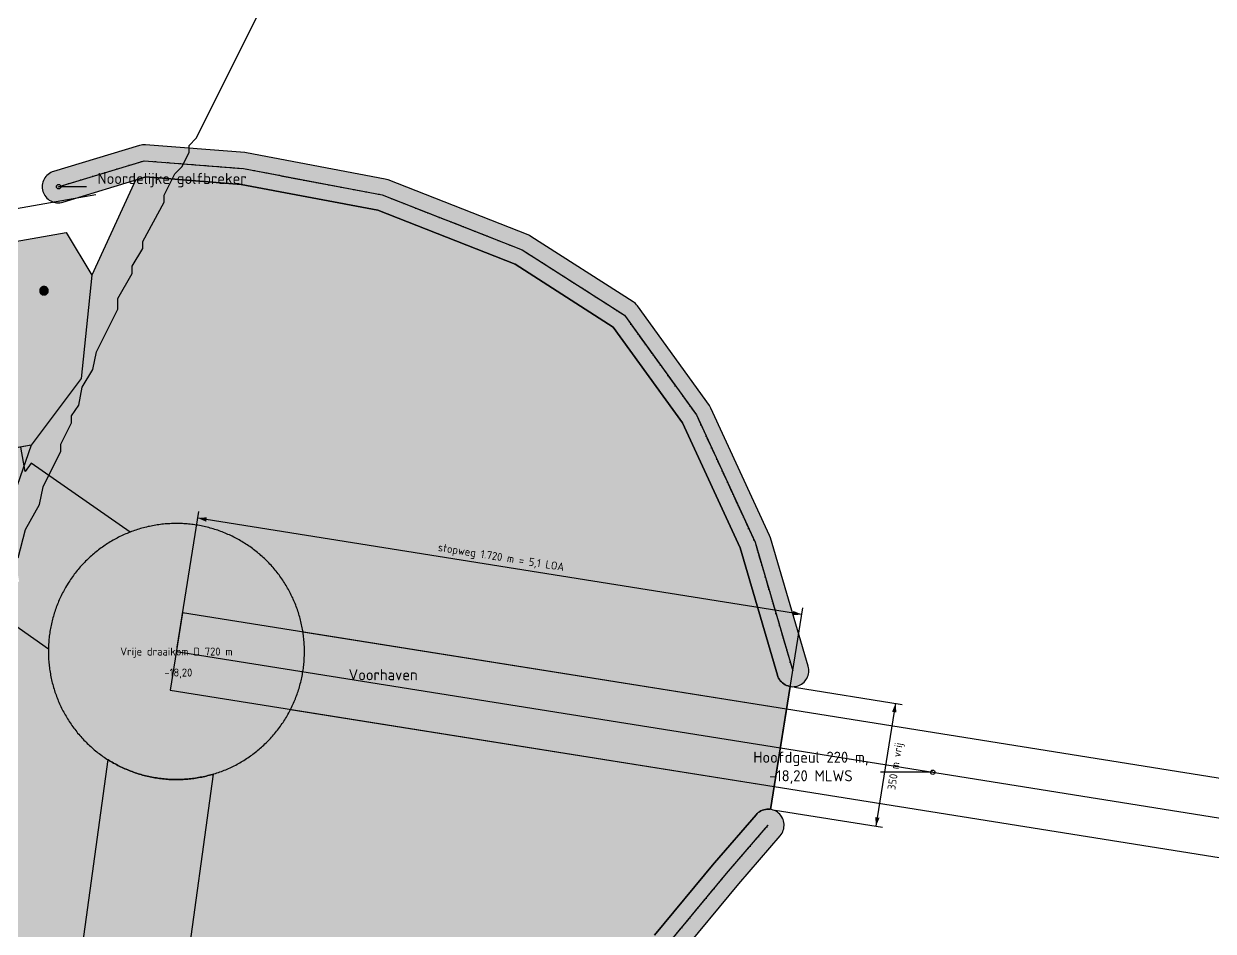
# Model space of a CAD drawing. Header units: metres. Extents: x 284000 to 318000, y 7632000 to 7666000.
# Drawn here: x 297105 to 300450, y 7648826 to 7651377 of the extents above; entities that cross this region are included whole.
import ezdxf
from ezdxf.enums import TextEntityAlignment as Align

# ---------------------------------------------------------------- set-up
doc = ezdxf.new("R2010")
doc.units = ezdxf.units.M
doc.header["$LTSCALE"] = 10
doc.linetypes.add('DASHDOT', pattern=[3.556, 2.54, -0.508, 0, -0.508])
for name, color, linetype in [('HV-BAGGER', 5, 'Continuous'), ('HV-D-GEBOUW', 8, 'Continuous'), ('HV-DRAAIKOM', 2, 'Continuous'), ('HV-GEUL', 5, 'Continuous'), ('HV-GEUL-AS', 1, 'Continuous'), ('HV-GOLFBREKER', 8, 'Continuous'), ('HV-HAVENDIENST', 150, 'Continuous'), ('HV-KUSTLIJN', 4, 'Continuous'), ('HV-ONDERGROND', 8, 'Continuous'), ('HV-TEKST-02', 7, 'Continuous'), ('HV-TOETS-OPENING-1-MOND', 6, 'Continuous'), ('HV-TOETS-OPENING-2-HOOFDBEKKEN', 6, 'Continuous'), ('HV-TOETS-WAND-VH-TALUD', 30, 'Continuous'), ('HV-VOORHAVEN', 151, 'Continuous'), ('HV-WEG', 7, 'Continuous')]:
    doc.layers.add(name, color=color, linetype=linetype)
doc.styles.add('NLCS-ISO', font='NLCS-ISO.ttf')
picture_1 = doc.add_image_def('image1.jpg', size_in_pixel=(3400, 3400))

msp = doc.modelspace()

# ---------------------------------------------------------------- hatches: boundary and pattern name
at = {"layer": 'HV-D-GEBOUW', "true_color": 0x495057, "transparency": 33554534}
h = msp.add_hatch(color=8, dxfattribs=at)
h.dxf.hatch_style = 1
h.paths.add_polyline_path([(297174, 7650628.5), (297173.7, 7650629.6), (297173.3, 7650630.7), (297172.9, 7650631.8), (297172.3, 7650632.8), (297171.6, 7650633.8), (297170.8, 7650634.7), (297170, 7650635.5), (297169, 7650636.2), (297168, 7650636.9), (297167, 7650637.4), (297165.9, 7650637.8), (297164.7, 7650638.1), (297163.6, 7650638.3), (297162.4, 7650638.4), (297161.2, 7650638.4), (297160, 7650638.2), (297158.9, 7650638), (297157.8, 7650637.6), (297156.7, 7650637.1), (297155.6, 7650636.5), (297154.7, 7650635.8), (297153.8, 7650635.1), (297153, 7650634.2), (297152.3, 7650633.3), (297151.6, 7650632.3), (297151.1, 7650631.2), (297150.7, 7650630.1), (297150.4, 7650629), (297150.2, 7650627.8), (297150.1, 7650626.6), (297150.1, 7650625.4), (297150.3, 7650624.3), (297150.5, 7650623.1), (297150.9, 7650622), (297151.4, 7650620.9), (297152, 7650619.9), (297152.6, 7650618.9), (297153.4, 7650618), (297154.3, 7650617.2), (297155.2, 7650616.5), (297156.2, 7650615.9), (297157.3, 7650615.3), (297158.4, 7650614.9), (297159.5, 7650614.6), (297160.7, 7650614.4), (297161.9, 7650614.3), (297163, 7650614.4), (297164.2, 7650614.5), (297165.4, 7650614.8), (297166.5, 7650615.1), (297167.6, 7650615.6), (297168.6, 7650616.2), (297169.6, 7650616.9), (297170.4, 7650617.7), (297171.3, 7650618.5), (297172, 7650619.5), (297172.6, 7650620.5), (297173.1, 7650621.5), (297173.6, 7650622.6), (297173.9, 7650623.8), (297174.1, 7650624.9), (297174.2, 7650626.1), (297174.1, 7650627.3)])
at = {"layer": 'HV-GOLFBREKER', "true_color": 0xadb5bd, "transparency": 33554534}
h = msp.add_hatch(color=8, dxfattribs=at)
h.dxf.hatch_style = 1
h.paths.add_polyline_path([(297449, 7650946.4), (297717.1, 7650925.2), (298100.7, 7650852.5), (298486.7, 7650701), (298763, 7650524.3), (298957.6, 7650254.5), (299119.5, 7649903.4), (299224.7, 7649545.4), (299226.1, 7649541.2), (299228, 7649537.2), (299230.2, 7649533.4), (299232.8, 7649529.8), (299235.7, 7649526.5), (299239, 7649523.5), (299242.5, 7649520.8), (299246.3, 7649518.5), (299250.2, 7649516.6), (299254.4, 7649515.1), (299258.7, 7649514), (299263, 7649513.3), (299267.4, 7649513), (299271.8, 7649513.2), (299276.2, 7649513.8), (299280.5, 7649514.9), (299284.7, 7649516.3), (299288.7, 7649518.2), (299292.5, 7649520.4), (299296.1, 7649523), (299299.4, 7649525.9), (299302.4, 7649529.2), (299305, 7649532.7), (299307.3, 7649536.5), (299309.3, 7649540.5), (299310.8, 7649544.6), (299311.9, 7649548.9), (299312.6, 7649553.2), (299312.8, 7649557.6), (299312.7, 7649562.1), (299312, 7649566.4), (299311, 7649570.7), (299204.9, 7649931.9), (299202.6, 7649938), (299037.6, 7650296.2), (299035.5, 7650300), (299033.2, 7650303.7), (298830.9, 7650583.9), (298828.3, 7650587.2), (298825.3, 7650590.2), (298822.1, 7650593), (298818.7, 7650595.4), (298531.5, 7650779.2), (298527.7, 7650781.4), (298523.7, 7650783.2), (298129.6, 7650937.8), (298125.6, 7650939.2), (298121.6, 7650940.2), (297731.5, 7651014.1), (297726.7, 7651014.7), (297447.7, 7651036.8), (297443.5, 7651037), (297439.3, 7651036.7), (297435.1, 7651036.1), (297431.1, 7651035), (297189.2, 7650961.8), (297185.1, 7650960.3), (297181.1, 7650958.5), (297177.3, 7650956.2), (297173.7, 7650953.6), (297170.5, 7650950.6), (297167.5, 7650947.3), (297164.9, 7650943.8), (297162.6, 7650940), (297160.7, 7650936), (297159.2, 7650931.8), (297158.1, 7650927.6), (297157.5, 7650923.2), (297157.3, 7650918.8), (297157.5, 7650914.4), (297158.1, 7650910), (297159.2, 7650905.7), (297160.7, 7650901.6), (297162.6, 7650897.6), (297164.8, 7650893.8), (297167.5, 7650890.2), (297170.4, 7650887), (297173.7, 7650884), (297177.2, 7650881.4), (297181, 7650879.1), (297185, 7650877.2), (297189.2, 7650875.7), (297193.5, 7650874.6), (297197.8, 7650874), (297202.2, 7650873.8), (297206.7, 7650874), (297211, 7650874.6), (297215.3, 7650875.7)])
h = msp.add_hatch(color=8, dxfattribs=at)
h.dxf.hatch_style = 1
h.paths.add_polyline_path([(296801.3, 7647837.2), (298132.2, 7648143.2), (298136.1, 7648144.3), (298139.9, 7648145.7), (298461.9, 7648284), (298465.8, 7648285.9), (298469.4, 7648288.1), (298472.8, 7648290.6), (298739.7, 7648510.9), (298742.7, 7648513.6), (298745.4, 7648516.6), (298947.7, 7648756.1), (298948, 7648756.4), (299115.7, 7648958.9), (299232.5, 7649094.1), (299235.3, 7649097.6), (299237.6, 7649101.3), (299239.6, 7649105.3), (299241.2, 7649109.4), (299242.4, 7649113.7), (299243.1, 7649118), (299243.5, 7649122.4), (299243.4, 7649126.8), (299242.8, 7649131.2), (299241.9, 7649135.5), (299240.5, 7649139.7), (299238.7, 7649143.8), (299236.5, 7649147.6), (299234, 7649151.2), (299231.1, 7649154.6), (299227.9, 7649157.6), (299224.4, 7649160.3), (299220.7, 7649162.7), (299216.7, 7649164.7), (299212.6, 7649166.3), (299208.4, 7649167.4), (299204, 7649168.2), (299199.6, 7649168.5), (299195.2, 7649168.4), (299190.8, 7649167.9), (299186.5, 7649166.9), (299182.3, 7649165.5), (299178.3, 7649163.7), (299174.4, 7649161.6), (299170.8, 7649159), (299167.5, 7649156.2), (299164.4, 7649153), (299047.3, 7649017.4), (299046.7, 7649016.7), (298878.8, 7648814), (298679.3, 7648577.8), (298420.5, 7648364.2), (298108.1, 7648230), (296780.2, 7647924.7), (296778.3, 7647924.2), (296273.1, 7647784.2), (296268.9, 7647782.8), (296264.8, 7647781), (296261, 7647778.9), (296257.4, 7647776.3), (296254.1, 7647773.4), (296251, 7647770.2), (296248.3, 7647766.7), (296245.9, 7647763), (296244, 7647759.1), (296242.4, 7647754.9), (296241.2, 7647750.7), (296240.4, 7647746.3), (296240.1, 7647741.9), (296240.2, 7647737.5), (296240.8, 7647733.1), (296241.7, 7647728.8), (296243.1, 7647724.6), (296244.9, 7647720.6), (296247.1, 7647716.8), (296249.6, 7647713.1), (296252.5, 7647709.8), (296255.7, 7647706.8), (296259.2, 7647704), (296262.9, 7647701.7), (296266.9, 7647699.7), (296271, 7647698.1), (296275.3, 7647696.9), (296279.6, 7647696.2), (296284, 7647695.9), (296288.4, 7647696), (296292.8, 7647696.5), (296297.1, 7647697.5)])
at = {"layer": 'HV-HAVENDIENST', "true_color": 0x4ea8de, "transparency": 33554534}
h = msp.add_hatch(color=150, dxfattribs=at)
h.dxf.hatch_style = 1
h.paths.add_polyline_path([(296464, 7650656.1), (297224.9, 7650790.3), (297297, 7650670.5), (297266.7, 7650379.9), (297126.6, 7650192.1), (296563.3, 7650092.8)])
at = {"layer": 'HV-VOORHAVEN', "true_color": 0x1d5c9e, "transparency": 33554534}
h = msp.add_hatch(color=151, dxfattribs=at)
h.dxf.hatch_style = 1
h.paths.add_polyline_path([(296513.3, 7648209.1), (296439.8, 7648135), (296370, 7647837.3), (296521.3, 7647853), (296778.3, 7647924.2), (296780.2, 7647924.7), (298108.1, 7648230), (298420.5, 7648364.2), (298679.3, 7648577.8), (298878.8, 7648814), (299046.7, 7649016.7), (299047.3, 7649017.4), (299164.4, 7649153), (299167.5, 7649156.2), (299170.8, 7649159), (299174.4, 7649161.6), (299178.3, 7649163.7), (299182.3, 7649165.5), (299186.5, 7649166.9), (299190.8, 7649167.9), (299195.2, 7649168.4), (299199.6, 7649168.5), (299204, 7649168.2), (299205.6, 7649167.9), (299260.7, 7649513.7), (299258.7, 7649514), (299254.4, 7649515.1), (299250.2, 7649516.6), (299246.3, 7649518.5), (299242.5, 7649520.8), (299239, 7649523.5), (299235.7, 7649526.5), (299232.8, 7649529.8), (299230.2, 7649533.4), (299228, 7649537.2), (299226.1, 7649541.2), (299224.7, 7649545.4), (299119.5, 7649903.4), (298957.6, 7650254.5), (298763, 7650524.3), (298486.7, 7650701), (298100.7, 7650852.5), (297717.1, 7650925.2), (297449, 7650946.4), (297419.1, 7650937.4), (297297, 7650670.5), (297266.7, 7650379.9), (297126.6, 7650192.1), (297027.8, 7650174.7), (297092.2, 7649809), (296970.7, 7649746.9)])

# ---------------------------------------------------------------- linework, layer by layer
at = {"layer": 'HV-BAGGER'}
for points in [[(296942.2, 7649782.6), (297174.7, 7649619.8), (297174.7, 7649619.8), (297174.6, 7649615.4), (297174.6, 7649610.9), (297174.6, 7649606.5), (297174.7, 7649602.1), (297174.9, 7649597.7), (297175.1, 7649593.3), (297175.3, 7649588.9), (297175.6, 7649584.5), (297176, 7649580.1), (297176.4, 7649575.7), (297176.9, 7649571.3), (297177.4, 7649566.9), (297178, 7649562.5), (297178.6, 7649558.1), (297179.3, 7649553.8), (297180.1, 7649549.4), (297180.9, 7649545.1), (297181.7, 7649540.7), (297182.6, 7649536.4), (297183.6, 7649532.1), (297184.6, 7649527.8), (297185.6, 7649523.5), (297186.7, 7649519.2), (297187.9, 7649515), (297189.1, 7649510.7), (297190.4, 7649506.5), (297191.7, 7649502.3), (297193.1, 7649498.1), (297194.5, 7649493.9), (297196, 7649489.7), (297197.5, 7649485.6), (297199.1, 7649481.4), (297200.7, 7649477.3), (297202.4, 7649473.2), (297204.1, 7649469.2), (297205.9, 7649465.1), (297207.7, 7649461.1), (297209.6, 7649457.1), (297211.5, 7649453.1), (297213.5, 7649449.2), (297215.5, 7649445.3), (297217.6, 7649441.4), (297219.7, 7649437.5), (297221.9, 7649433.6), (297224.1, 7649429.8), (297226.3, 7649426), (297228.6, 7649422.2), (297231, 7649418.5), (297233.4, 7649414.8), (297235.8, 7649411.1), (297238.3, 7649407.4), (297240.8, 7649403.8), (297243.4, 7649400.2), (297246, 7649396.7), (297248.7, 7649393.2), (297251.4, 7649389.7), (297254.1, 7649386.2), (297256.9, 7649382.8), (297259.8, 7649379.4), (297262.6, 7649376), (297265.6, 7649372.7), (297268.5, 7649369.4), (297271.5, 7649366.2), (297274.5, 7649363), (297277.6, 7649359.8), (297280.7, 7649356.7), (297283.9, 7649353.6), (297287.1, 7649350.5), (297290.3, 7649347.5), (297293.6, 7649344.5), (297296.9, 7649341.6), (297300.2, 7649338.7), (297303.6, 7649335.8), (297307, 7649333), (297310.4, 7649330.2), (297313.9, 7649327.5), (297317.4, 7649324.8), (297320.9, 7649322.2), (297324.5, 7649319.6), (297328.1, 7649317), (297331.7, 7649314.5), (297335.4, 7649312), (297339.1, 7649309.6), (297342.8, 7649307.2), (297346.6, 7649304.9), (297350.4, 7649302.6), (297354.2, 7649300.4), (297358, 7649298.2), (297361.9, 7649296.1), (297365.8, 7649294), (297369.7, 7649291.9), (297373.6, 7649289.9), (297377.6, 7649288), (297381.6, 7649286.1), (297385.6, 7649284.2), (297389.6, 7649282.4), (297393.7, 7649280.7), (297397.7, 7649278.9), (297401.8, 7649277.3), (297406, 7649275.7), (297410.1, 7649274.1), (297414.2, 7649272.6), (297418.4, 7649271.2), (297422.6, 7649269.8), (297426.8, 7649268.4), (297431, 7649267.1), (297435.3, 7649265.9), (297439.5, 7649264.7), (297443.8, 7649263.6), (297448.1, 7649262.5), (297452.4, 7649261.4), (297456.7, 7649260.5), (297461, 7649259.5), (297465.3, 7649258.6), (297469.7, 7649257.8), (297474, 7649257.1), (297478.4, 7649256.3), (297482.7, 7649255.7), (297487.1, 7649255.1), (297491.5, 7649254.5), (297495.9, 7649254), (297500.3, 7649253.6), (297504.7, 7649253.2), (297509.1, 7649252.8), (297513.5, 7649252.5), (297517.9, 7649252.3), (297522.3, 7649252.1), (297526.7, 7649252), (297531.2, 7649251.9), (297535.6, 7649251.9), (297540, 7649252), (297544.4, 7649252.1), (297548.8, 7649252.2), (297553.2, 7649252.4), (297557.7, 7649252.7), (297562.1, 7649253), (297566.5, 7649253.3), (297570.9, 7649253.7), (297575.3, 7649254.2), (297579.6, 7649254.7), (297584, 7649255.3), (297588.4, 7649256), (297592.8, 7649256.6), (297597.1, 7649257.4), (297601.5, 7649258.2), (297605.8, 7649259), (297610.1, 7649259.9), (297614.4, 7649260.9), (297618.7, 7649261.9), (297623, 7649262.9), (297627.3, 7649264.1), (297631.6, 7649265.2), (297635.8, 7649266.4), (297640, 7649267.7), (297644.3, 7649269), (297648.5, 7649270.4), (297652.6, 7649271.8), (297656.8, 7649273.3), (297660.9, 7649274.8), (297665.1, 7649276.4), (297669.2, 7649278), (297673.3, 7649279.7), (297677.3, 7649281.4), (297681.4, 7649283.2), (297685.4, 7649285), (297689.4, 7649286.9), (297693.4, 7649288.8), (297697.3, 7649290.8), (297701.3, 7649292.8), (297705.2, 7649294.9), (297709, 7649297), (297712.9, 7649299.2), (297716.7, 7649301.4), (297720.5, 7649303.6), (297724.3, 7649305.9), (297728, 7649308.3), (297731.7, 7649310.7), (297735.4, 7649313.1), (297739.1, 7649315.6), (297742.7, 7649318.2), (297746.3, 7649320.7), (297749.8, 7649323.3), (297753.4, 7649326), (297756.9, 7649328.7), (297760.3, 7649331.5), (297763.7, 7649334.3), (297767.1, 7649337.1), (297770.5, 7649340), (297773.8, 7649342.9), (297777.1, 7649345.8), (297780.3, 7649348.8), (297783.5, 7649351.9), (297786.7, 7649354.9), (297789.8, 7649358.1), (297792.9, 7649361.2), (297796, 7649364.4), (297799, 7649367.6), (297802, 7649370.9), (297804.9, 7649374.2), (297807.8, 7649377.5), (297810.7, 7649380.9), (297813.5, 7649384.3), (297816.3, 7649387.7), (297819, 7649391.2), (297821.7, 7649394.7), (297824.3, 7649398.3), (297826.9, 7649401.8), (297829.5, 7649405.4), (297832, 7649409.1), (297834.5, 7649412.7), (297836.9, 7649416.4), (297839.3, 7649420.1), (297841.6, 7649423.9), (297843.9, 7649427.7), (297846.1, 7649431.5), (297848.3, 7649435.3), (297850.5, 7649439.2), (297852.6, 7649443.1), (297854.6, 7649447), (297855.7, 7649449.3), (299215.8, 7649232.2), (299250.5, 7649449.4), (297890.4, 7649666.5), (297889.9, 7649670.1), (297889.1, 7649674.4), (297888.3, 7649678.8), (297887.5, 7649683.1), (297886.6, 7649687.4), (297885.6, 7649691.8), (297884.6, 7649696.1), (297883.6, 7649700.3), (297882.5, 7649704.6), (297881.3, 7649708.9), (297880.1, 7649713.1), (297878.8, 7649717.4), (297877.5, 7649721.6), (297876.1, 7649725.8), (297874.7, 7649730), (297873.2, 7649734.1), (297871.7, 7649738.3), (297870.1, 7649742.4), (297868.5, 7649746.5), (297866.8, 7649750.6), (297865.1, 7649754.7), (297863.3, 7649758.7), (297861.5, 7649762.7), (297859.6, 7649766.7), (297857.7, 7649770.7), (297855.7, 7649774.7), (297853.7, 7649778.6), (297851.6, 7649782.5), (297849.5, 7649786.4), (297847.3, 7649790.2), (297845.1, 7649794), (297842.9, 7649797.8), (297840.6, 7649801.6), (297838.2, 7649805.3), (297835.8, 7649809.1), (297833.4, 7649812.7), (297830.9, 7649816.4), (297828.4, 7649820), (297825.8, 7649823.6), (297823.2, 7649827.2), (297820.5, 7649830.7), (297817.8, 7649834.2), (297815, 7649837.6), (297812.3, 7649841.1), (297809.4, 7649844.4), (297806.6, 7649847.8), (297803.6, 7649851.1), (297800.7, 7649854.4), (297797.7, 7649857.7), (297794.6, 7649860.9), (297791.6, 7649864), (297788.5, 7649867.2), (297785.3, 7649870.3), (297782.1, 7649873.3), (297778.9, 7649876.3), (297775.6, 7649879.3), (297772.3, 7649882.3), (297769, 7649885.2), (297765.6, 7649888), (297762.2, 7649890.8), (297758.8, 7649893.6), (297755.3, 7649896.3), (297751.8, 7649899), (297748.3, 7649901.7), (297744.7, 7649904.3), (297741.1, 7649906.8), (297737.5, 7649909.3), (297733.8, 7649911.8), (297730.1, 7649914.2), (297726.4, 7649916.6), (297722.6, 7649918.9), (297718.8, 7649921.2), (297715, 7649923.4), (297711.2, 7649925.6), (297707.3, 7649927.8), (297703.4, 7649929.9), (297699.5, 7649931.9), (297695.6, 7649933.9), (297691.6, 7649935.9), (297687.6, 7649937.8), (297683.6, 7649939.6), (297679.6, 7649941.4), (297675.5, 7649943.2), (297671.5, 7649944.9), (297667.4, 7649946.5), (297663.2, 7649948.1), (297659.1, 7649949.7), (297655, 7649951.2), (297650.8, 7649952.7), (297646.6, 7649954.1), (297642.4, 7649955.4), (297638.2, 7649956.7), (297633.9, 7649957.9), (297629.7, 7649959.1), (297625.4, 7649960.3), (297621.1, 7649961.4), (297616.8, 7649962.4), (297612.5, 7649963.4), (297608.2, 7649964.3), (297603.9, 7649965.2), (297599.5, 7649966), (297595.2, 7649966.8), (297590.8, 7649967.5), (297586.4, 7649968.2), (297582.1, 7649968.8), (297577.7, 7649969.3), (297573.3, 7649969.8), (297568.9, 7649970.3), (297564.5, 7649970.7), (297560.1, 7649971), (297555.7, 7649971.3), (297551.3, 7649971.5), (297546.9, 7649971.7), (297542.5, 7649971.8), (297538, 7649971.9), (297533.6, 7649971.9), (297529.2, 7649971.9), (297524.8, 7649971.8), (297520.4, 7649971.6), (297516, 7649971.4), (297511.5, 7649971.2), (297507.1, 7649970.9), (297502.7, 7649970.5), (297498.3, 7649970.1), (297493.9, 7649969.6), (297489.6, 7649969.1), (297485.2, 7649968.5), (297480.8, 7649967.9), (297476.4, 7649967.2), (297472.1, 7649966.4), (297467.7, 7649965.7), (297463.4, 7649964.8), (297459.1, 7649963.9), (297454.8, 7649963), (297450.5, 7649961.9), (297446.2, 7649960.9), (297441.9, 7649959.8), (297437.6, 7649958.6), (297433.4, 7649957.4), (297429.2, 7649956.1), (297424.9, 7649954.8), (297420.7, 7649953.4), (297416.6, 7649952), (297412.4, 7649950.5), (297408.2, 7649949), (297404.1, 7649947.4), (297404.1, 7649947.4), (297126.2, 7650142), (297109.1, 7650117.7), (297097, 7650186.9)], [(297479.9, 7648108.4), (297638.8, 7649267.3), (297635.8, 7649266.4), (297631.6, 7649265.2), (297627.3, 7649264.1), (297623, 7649262.9), (297618.7, 7649261.9), (297614.4, 7649260.9), (297610.1, 7649259.9), (297605.8, 7649259), (297601.5, 7649258.2), (297597.1, 7649257.4), (297592.8, 7649256.6), (297588.4, 7649256), (297584, 7649255.3), (297579.6, 7649254.7), (297575.3, 7649254.2), (297570.9, 7649253.7), (297566.5, 7649253.3), (297562.1, 7649253), (297557.7, 7649252.7), (297553.2, 7649252.4), (297548.8, 7649252.2), (297544.4, 7649252.1), (297540, 7649252), (297535.6, 7649251.9), (297531.2, 7649251.9), (297526.7, 7649252), (297522.3, 7649252.1), (297517.9, 7649252.3), (297513.5, 7649252.5), (297509.1, 7649252.8), (297504.7, 7649253.2), (297500.3, 7649253.6), (297495.9, 7649254), (297491.5, 7649254.5), (297487.1, 7649255.1), (297482.7, 7649255.7), (297478.4, 7649256.3), (297474, 7649257.1), (297469.7, 7649257.8), (297465.3, 7649258.6), (297461, 7649259.5), (297456.7, 7649260.5), (297452.4, 7649261.4), (297448.1, 7649262.5), (297443.8, 7649263.6), (297439.5, 7649264.7), (297435.3, 7649265.9), (297431, 7649267.1), (297426.8, 7649268.4), (297422.6, 7649269.8), (297418.4, 7649271.2), (297414.2, 7649272.6), (297410.1, 7649274.1), (297406, 7649275.7), (297401.8, 7649277.3), (297397.7, 7649278.9), (297393.7, 7649280.7), (297389.6, 7649282.4), (297385.6, 7649284.2), (297381.6, 7649286.1), (297377.6, 7649288), (297373.6, 7649289.9), (297369.7, 7649291.9), (297365.8, 7649294), (297361.9, 7649296.1), (297358, 7649298.2), (297354.2, 7649300.4), (297350.4, 7649302.6), (297346.6, 7649304.9), (297342.8, 7649307.2), (297341.5, 7649308.1), (297182.7, 7648149.2)]]:
    msp.add_lwpolyline(points, dxfattribs=at)
at = {"layer": 'HV-D-GEBOUW'}
msp.add_lwpolyline([(297174, 7650628.5), (297173.7, 7650629.6), (297173.3, 7650630.7), (297172.9, 7650631.8), (297172.3, 7650632.8), (297171.6, 7650633.8), (297170.8, 7650634.7), (297170, 7650635.5), (297169, 7650636.2), (297168, 7650636.9), (297167, 7650637.4), (297165.9, 7650637.8), (297164.7, 7650638.1), (297163.6, 7650638.3), (297162.4, 7650638.4), (297161.2, 7650638.4), (297160, 7650638.2), (297158.9, 7650638), (297157.8, 7650637.6), (297156.7, 7650637.1), (297155.6, 7650636.5), (297154.7, 7650635.8), (297153.8, 7650635.1), (297153, 7650634.2), (297152.3, 7650633.3), (297151.6, 7650632.3), (297151.1, 7650631.2), (297150.7, 7650630.1), (297150.4, 7650629), (297150.2, 7650627.8), (297150.1, 7650626.6), (297150.1, 7650625.4), (297150.3, 7650624.3), (297150.5, 7650623.1), (297150.9, 7650622), (297151.4, 7650620.9), (297152, 7650619.9), (297152.6, 7650618.9), (297153.4, 7650618), (297154.3, 7650617.2), (297155.2, 7650616.5), (297156.2, 7650615.9), (297157.3, 7650615.3), (297158.4, 7650614.9), (297159.5, 7650614.6), (297160.7, 7650614.4), (297161.9, 7650614.3), (297163, 7650614.4), (297164.2, 7650614.5), (297165.4, 7650614.8), (297166.5, 7650615.1), (297167.6, 7650615.6), (297168.6, 7650616.2), (297169.6, 7650616.9), (297170.4, 7650617.7), (297171.3, 7650618.5), (297172, 7650619.5), (297172.6, 7650620.5), (297173.1, 7650621.5), (297173.6, 7650622.6), (297173.9, 7650623.8), (297174.1, 7650624.9), (297174.2, 7650626.1), (297174.1, 7650627.3), (297174, 7650628.5)], close=True, dxfattribs=at)
at = {"layer": 'HV-DRAAIKOM'}
msp.add_lwpolyline([(297889.1, 7649674.4), (297888.3, 7649678.8), (297887.5, 7649683.1), (297886.6, 7649687.4), (297885.6, 7649691.8), (297884.6, 7649696.1), (297883.6, 7649700.3), (297882.5, 7649704.6), (297881.3, 7649708.9), (297880.1, 7649713.1), (297878.8, 7649717.4), (297877.5, 7649721.6), (297876.1, 7649725.8), (297874.7, 7649730), (297873.2, 7649734.1), (297871.7, 7649738.3), (297870.1, 7649742.4), (297868.5, 7649746.5), (297866.8, 7649750.6), (297865.1, 7649754.7), (297863.3, 7649758.7), (297861.5, 7649762.7), (297859.6, 7649766.7), (297857.7, 7649770.7), (297855.7, 7649774.7), (297853.7, 7649778.6), (297851.6, 7649782.5), (297849.5, 7649786.4), (297847.3, 7649790.2), (297845.1, 7649794), (297842.9, 7649797.8), (297840.6, 7649801.6), (297838.2, 7649805.3), (297835.8, 7649809.1), (297833.4, 7649812.7), (297830.9, 7649816.4), (297828.4, 7649820), (297825.8, 7649823.6), (297823.2, 7649827.2), (297820.5, 7649830.7), (297817.8, 7649834.2), (297815, 7649837.6), (297812.3, 7649841.1), (297809.4, 7649844.4), (297806.6, 7649847.8), (297803.6, 7649851.1), (297800.7, 7649854.4), (297797.7, 7649857.7), (297794.6, 7649860.9), (297791.6, 7649864), (297788.5, 7649867.2), (297785.3, 7649870.3), (297782.1, 7649873.3), (297778.9, 7649876.3), (297775.6, 7649879.3), (297772.3, 7649882.3), (297769, 7649885.2), (297765.6, 7649888), (297762.2, 7649890.8), (297758.8, 7649893.6), (297755.3, 7649896.3), (297751.8, 7649899), (297748.3, 7649901.7), (297744.7, 7649904.3), (297741.1, 7649906.8), (297737.5, 7649909.3), (297733.8, 7649911.8), (297730.1, 7649914.2), (297726.4, 7649916.6), (297722.6, 7649918.9), (297718.8, 7649921.2), (297715, 7649923.4), (297711.2, 7649925.6), (297707.3, 7649927.8), (297703.4, 7649929.9), (297699.5, 7649931.9), (297695.6, 7649933.9), (297691.6, 7649935.9), (297687.6, 7649937.8), (297683.6, 7649939.6), (297679.6, 7649941.4), (297675.5, 7649943.2), (297671.5, 7649944.9), (297667.4, 7649946.5), (297663.2, 7649948.1), (297659.1, 7649949.7), (297655, 7649951.2), (297650.8, 7649952.7), (297646.6, 7649954.1), (297642.4, 7649955.4), (297638.2, 7649956.7), (297633.9, 7649957.9), (297629.7, 7649959.1), (297625.4, 7649960.3), (297621.1, 7649961.4), (297616.8, 7649962.4), (297612.5, 7649963.4), (297608.2, 7649964.3), (297603.9, 7649965.2), (297599.5, 7649966), (297595.2, 7649966.8), (297590.8, 7649967.5), (297586.4, 7649968.2), (297582.1, 7649968.8), (297577.7, 7649969.3), (297573.3, 7649969.8), (297568.9, 7649970.3), (297564.5, 7649970.7), (297560.1, 7649971), (297555.7, 7649971.3), (297551.3, 7649971.5), (297546.9, 7649971.7), (297542.5, 7649971.8), (297538, 7649971.9), (297533.6, 7649971.9), (297529.2, 7649971.9), (297524.8, 7649971.8), (297520.4, 7649971.6), (297516, 7649971.4), (297511.5, 7649971.2), (297507.1, 7649970.9), (297502.7, 7649970.5), (297498.3, 7649970.1), (297493.9, 7649969.6), (297489.6, 7649969.1), (297485.2, 7649968.5), (297480.8, 7649967.9), (297476.4, 7649967.2), (297472.1, 7649966.4), (297467.7, 7649965.7), (297463.4, 7649964.8), (297459.1, 7649963.9), (297454.8, 7649963), (297450.5, 7649961.9), (297446.2, 7649960.9), (297441.9, 7649959.8), (297437.6, 7649958.6), (297433.4, 7649957.4), (297429.2, 7649956.1), (297424.9, 7649954.8), (297420.7, 7649953.4), (297416.6, 7649952), (297412.4, 7649950.5), (297408.2, 7649949), (297404.1, 7649947.4), (297400, 7649945.8), (297395.9, 7649944.1), (297391.9, 7649942.4), (297387.8, 7649940.6), (297383.8, 7649938.8), (297379.8, 7649936.9), (297375.8, 7649935), (297371.9, 7649933), (297367.9, 7649931), (297364, 7649928.9), (297360.2, 7649926.8), (297356.3, 7649924.7), (297352.5, 7649922.5), (297348.7, 7649920.2), (297344.9, 7649917.9), (297341.2, 7649915.5), (297337.5, 7649913.1), (297333.8, 7649910.7), (297330.1, 7649908.2), (297326.5, 7649905.7), (297322.9, 7649903.1), (297319.4, 7649900.5), (297315.8, 7649897.8), (297312.3, 7649895.1), (297308.9, 7649892.4), (297305.5, 7649889.6), (297302.1, 7649886.7), (297298.7, 7649883.9), (297295.4, 7649881), (297292.1, 7649878), (297288.9, 7649875), (297285.7, 7649872), (297282.5, 7649868.9), (297279.3, 7649865.8), (297276.3, 7649862.6), (297273.2, 7649859.4), (297270.2, 7649856.2), (297267.2, 7649853), (297264.3, 7649849.7), (297261.4, 7649846.3), (297258.5, 7649842.9), (297255.7, 7649839.5), (297252.9, 7649836.1), (297250.2, 7649832.6), (297247.5, 7649829.1), (297244.9, 7649825.6), (297242.3, 7649822), (297239.7, 7649818.4), (297237.2, 7649814.8), (297234.7, 7649811.1), (297232.3, 7649807.4), (297229.9, 7649803.7), (297227.6, 7649799.9), (297225.3, 7649796.2), (297223.1, 7649792.3), (297220.9, 7649788.5), (297218.7, 7649784.6), (297216.6, 7649780.8), (297214.6, 7649776.8), (297212.6, 7649772.9), (297210.6, 7649768.9), (297208.7, 7649765), (297206.9, 7649760.9), (297205.1, 7649756.9), (297203.3, 7649752.9), (297201.6, 7649748.8), (297200, 7649744.7), (297198.4, 7649740.6), (297196.8, 7649736.4), (297195.3, 7649732.3), (297193.9, 7649728.1), (297192.5, 7649723.9), (297191.1, 7649719.7), (297189.8, 7649715.5), (297188.6, 7649711.2), (297187.4, 7649707), (297186.2, 7649702.7), (297185.1, 7649698.4), (297184.1, 7649694.1), (297183.1, 7649689.8), (297182.2, 7649685.5), (297181.3, 7649681.2), (297180.5, 7649676.8), (297179.7, 7649672.5), (297179, 7649668.1), (297178.4, 7649663.8), (297177.7, 7649659.4), (297177.2, 7649655), (297176.7, 7649650.6), (297176.2, 7649646.2), (297175.8, 7649641.8), (297175.5, 7649637.4), (297175.2, 7649633), (297175, 7649628.6), (297174.8, 7649624.2), (297174.7, 7649619.8), (297174.6, 7649615.4), (297174.6, 7649610.9), (297174.6, 7649606.5), (297174.7, 7649602.1), (297174.9, 7649597.7), (297175.1, 7649593.3), (297175.3, 7649588.9), (297175.6, 7649584.5), (297176, 7649580.1), (297176.4, 7649575.7), (297176.9, 7649571.3), (297177.4, 7649566.9), (297178, 7649562.5), (297178.6, 7649558.1), (297179.3, 7649553.8), (297180.1, 7649549.4), (297180.9, 7649545.1), (297181.7, 7649540.7), (297182.6, 7649536.4), (297183.6, 7649532.1), (297184.6, 7649527.8), (297185.6, 7649523.5), (297186.7, 7649519.2), (297187.9, 7649515), (297189.1, 7649510.7), (297190.4, 7649506.5), (297191.7, 7649502.3), (297193.1, 7649498.1), (297194.5, 7649493.9), (297196, 7649489.7), (297197.5, 7649485.6), (297199.1, 7649481.4), (297200.7, 7649477.3), (297202.4, 7649473.2), (297204.1, 7649469.2), (297205.9, 7649465.1), (297207.7, 7649461.1), (297209.6, 7649457.1), (297211.5, 7649453.1), (297213.5, 7649449.2), (297215.5, 7649445.3), (297217.6, 7649441.4), (297219.7, 7649437.5), (297221.9, 7649433.6), (297224.1, 7649429.8), (297226.3, 7649426), (297228.6, 7649422.2), (297231, 7649418.5), (297233.4, 7649414.8), (297235.8, 7649411.1), (297238.3, 7649407.4), (297240.8, 7649403.8), (297243.4, 7649400.2), (297246, 7649396.7), (297248.7, 7649393.2), (297251.4, 7649389.7), (297254.1, 7649386.2), (297256.9, 7649382.8), (297259.8, 7649379.4), (297262.6, 7649376), (297265.6, 7649372.7), (297268.5, 7649369.4), (297271.5, 7649366.2), (297274.5, 7649363), (297277.6, 7649359.8), (297280.7, 7649356.7), (297283.9, 7649353.6), (297287.1, 7649350.5), (297290.3, 7649347.5), (297293.6, 7649344.5), (297296.9, 7649341.6), (297300.2, 7649338.7), (297303.6, 7649335.8), (297307, 7649333), (297310.4, 7649330.2), (297313.9, 7649327.5), (297317.4, 7649324.8), (297320.9, 7649322.2), (297324.5, 7649319.6), (297328.1, 7649317), (297331.7, 7649314.5), (297335.4, 7649312), (297339.1, 7649309.6), (297342.8, 7649307.2), (297346.6, 7649304.9), (297350.4, 7649302.6), (297354.2, 7649300.4), (297358, 7649298.2), (297361.9, 7649296.1), (297365.8, 7649294), (297369.7, 7649291.9), (297373.6, 7649289.9), (297377.6, 7649288), (297381.6, 7649286.1), (297385.6, 7649284.2), (297389.6, 7649282.4), (297393.7, 7649280.7), (297397.7, 7649278.9), (297401.8, 7649277.3), (297406, 7649275.7), (297410.1, 7649274.1), (297414.2, 7649272.6), (297418.4, 7649271.2), (297422.6, 7649269.8), (297426.8, 7649268.4), (297431, 7649267.1), (297435.3, 7649265.9), (297439.5, 7649264.7), (297443.8, 7649263.6), (297448.1, 7649262.5), (297452.4, 7649261.4), (297456.7, 7649260.5), (297461, 7649259.5), (297465.3, 7649258.6), (297469.7, 7649257.8), (297474, 7649257.1), (297478.4, 7649256.3), (297482.7, 7649255.7), (297487.1, 7649255.1), (297491.5, 7649254.5), (297495.9, 7649254), (297500.3, 7649253.6), (297504.7, 7649253.2), (297509.1, 7649252.8), (297513.5, 7649252.5), (297517.9, 7649252.3), (297522.3, 7649252.1), (297526.7, 7649252), (297531.2, 7649251.9), (297535.6, 7649251.9), (297540, 7649252), (297544.4, 7649252.1), (297548.8, 7649252.2), (297553.2, 7649252.4), (297557.7, 7649252.7), (297562.1, 7649253), (297566.5, 7649253.3), (297570.9, 7649253.7), (297575.3, 7649254.2), (297579.6, 7649254.7), (297584, 7649255.3), (297588.4, 7649256), (297592.8, 7649256.6), (297597.1, 7649257.4), (297601.5, 7649258.2), (297605.8, 7649259), (297610.1, 7649259.9), (297614.4, 7649260.9), (297618.7, 7649261.9), (297623, 7649262.9), (297627.3, 7649264.1), (297631.6, 7649265.2), (297635.8, 7649266.4), (297640, 7649267.7), (297644.3, 7649269), (297648.5, 7649270.4), (297652.6, 7649271.8), (297656.8, 7649273.3), (297660.9, 7649274.8), (297665.1, 7649276.4), (297669.2, 7649278), (297673.3, 7649279.7), (297677.3, 7649281.4), (297681.4, 7649283.2), (297685.4, 7649285), (297689.4, 7649286.9), (297693.4, 7649288.8), (297697.3, 7649290.8), (297701.3, 7649292.8), (297705.2, 7649294.9), (297709, 7649297), (297712.9, 7649299.2), (297716.7, 7649301.4), (297720.5, 7649303.6), (297724.3, 7649305.9), (297728, 7649308.3), (297731.7, 7649310.7), (297735.4, 7649313.1), (297739.1, 7649315.6), (297742.7, 7649318.2), (297746.3, 7649320.7), (297749.8, 7649323.3), (297753.4, 7649326), (297756.9, 7649328.7), (297760.3, 7649331.5), (297763.7, 7649334.3), (297767.1, 7649337.1), (297770.5, 7649340), (297773.8, 7649342.9), (297777.1, 7649345.8), (297780.3, 7649348.8), (297783.5, 7649351.9), (297786.7, 7649354.9), (297789.8, 7649358.1), (297792.9, 7649361.2), (297796, 7649364.4), (297799, 7649367.6), (297802, 7649370.9), (297804.9, 7649374.2), (297807.8, 7649377.5), (297810.7, 7649380.9), (297813.5, 7649384.3), (297816.3, 7649387.7), (297819, 7649391.2), (297821.7, 7649394.7), (297824.3, 7649398.3), (297826.9, 7649401.8), (297829.5, 7649405.4), (297832, 7649409.1), (297834.5, 7649412.7), (297836.9, 7649416.4), (297839.3, 7649420.1), (297841.6, 7649423.9), (297843.9, 7649427.7), (297846.1, 7649431.5), (297848.3, 7649435.3), (297850.5, 7649439.2), (297852.6, 7649443.1), (297854.6, 7649447), (297856.6, 7649450.9), (297858.6, 7649454.9), (297860.5, 7649458.9), (297862.3, 7649462.9), (297864.1, 7649466.9), (297865.9, 7649471), (297867.6, 7649475.1), (297869.2, 7649479.2), (297870.8, 7649483.3), (297872.4, 7649487.4), (297873.9, 7649491.6), (297875.3, 7649495.7), (297876.7, 7649499.9), (297878.1, 7649504.1), (297879.4, 7649508.4), (297880.6, 7649512.6), (297881.8, 7649516.8), (297883, 7649521.1), (297884, 7649525.4), (297885.1, 7649529.7), (297886.1, 7649534), (297887, 7649538.3), (297887.9, 7649542.6), (297888.7, 7649547), (297889.5, 7649551.3), (297890.2, 7649555.7), (297890.8, 7649560.1), (297891.5, 7649564.4), (297892, 7649568.8), (297892.5, 7649573.2), (297893, 7649577.6), (297893.4, 7649582), (297893.7, 7649586.4), (297894, 7649590.8), (297894.2, 7649595.2), (297894.4, 7649599.6), (297894.5, 7649604.1), (297894.6, 7649608.5), (297894.6, 7649612.9), (297894.6, 7649617.3), (297894.5, 7649621.7), (297894.3, 7649626.2), (297894.1, 7649630.6), (297893.9, 7649635), (297893.5, 7649639.4), (297893.2, 7649643.8), (297892.8, 7649648.2), (297892.3, 7649652.6), (297891.8, 7649657), (297891.2, 7649661.3), (297890.6, 7649665.7), (297889.9, 7649670.1), (297889.1, 7649674.4)], close=True, dxfattribs=at)
at = {"layer": 'HV-GEUL'}
msp.add_lwpolyline([(299215.8, 7649232.2), (299250.5, 7649449.4), (297551.9, 7649720.5), (297517.3, 7649503.3), (299215.8, 7649232.2)], close=True, dxfattribs=at)
msp.add_lwpolyline([(301719.2, 7649055.3), (299250.5, 7649449.4), (299215.8, 7649232.2), (301682.7, 7648838.4)], dxfattribs=at)
at = {"layer": 'HV-GEUL-AS', "linetype": 'DASHDOT'}
for points in [[(297202.3, 7650918.8), (297444.1, 7650992), (297723.1, 7650969.8), (298113.2, 7650896), (298507.3, 7650741.3), (298794.4, 7650557.5), (298996.7, 7650277.3), (299161.7, 7649919.2), (299267.8, 7649558)], [(296285.1, 7647740.8), (296790.3, 7647880.9), (298122.1, 7648187), (298444.2, 7648325.3), (298711, 7648545.6), (298913.4, 7648785.1), (299081.4, 7648988), (299198.5, 7649123.5)]]:
    msp.add_lwpolyline(points, dxfattribs=at)
at = {"layer": 'HV-GEUL-AS'}
msp.add_lwpolyline([(297534.6, 7649611.9), (299233.2, 7649340.8), (301701.9, 7648946.7)], dxfattribs=at)
at = {"layer": 'HV-GOLFBREKER'}
msp.add_lwpolyline([(297449, 7650946.4), (297717.1, 7650925.2), (298100.7, 7650852.5), (298486.7, 7650701), (298763, 7650524.3), (298957.6, 7650254.5), (299119.5, 7649903.4), (299224.7, 7649545.4), (299226.1, 7649541.2), (299228, 7649537.2), (299230.2, 7649533.4), (299232.8, 7649529.8), (299235.7, 7649526.5), (299239, 7649523.5), (299242.5, 7649520.8), (299246.3, 7649518.5), (299250.2, 7649516.6), (299254.4, 7649515.1), (299258.7, 7649514), (299263, 7649513.3), (299267.4, 7649513), (299271.8, 7649513.2), (299276.2, 7649513.8), (299280.5, 7649514.9), (299284.7, 7649516.3), (299288.7, 7649518.2), (299292.5, 7649520.4), (299296.1, 7649523), (299299.4, 7649525.9), (299302.4, 7649529.2), (299305, 7649532.7), (299307.3, 7649536.5), (299309.3, 7649540.5), (299310.8, 7649544.6), (299311.9, 7649548.9), (299312.6, 7649553.2), (299312.8, 7649557.6), (299312.7, 7649562.1), (299312, 7649566.4), (299311, 7649570.7), (299204.9, 7649931.9), (299202.6, 7649938), (299037.6, 7650296.2), (299035.5, 7650300), (299033.2, 7650303.7), (298830.9, 7650583.9), (298828.3, 7650587.2), (298825.3, 7650590.2), (298822.1, 7650593), (298818.7, 7650595.4), (298531.5, 7650779.2), (298527.7, 7650781.4), (298523.7, 7650783.2), (298129.6, 7650937.8), (298125.6, 7650939.2), (298121.6, 7650940.2), (297731.5, 7651014.1), (297726.7, 7651014.7), (297447.7, 7651036.8), (297443.5, 7651037), (297439.3, 7651036.7), (297435.1, 7651036.1), (297431.1, 7651035), (297189.2, 7650961.8), (297185.1, 7650960.3), (297181.1, 7650958.5), (297177.3, 7650956.2), (297173.7, 7650953.6), (297170.5, 7650950.6), (297167.5, 7650947.3), (297164.9, 7650943.8), (297162.6, 7650940), (297160.7, 7650936), (297159.2, 7650931.8), (297158.1, 7650927.6), (297157.5, 7650923.2), (297157.3, 7650918.8), (297157.5, 7650914.4), (297158.1, 7650910), (297159.2, 7650905.7), (297160.7, 7650901.6), (297162.6, 7650897.6), (297164.8, 7650893.8), (297167.5, 7650890.2), (297170.4, 7650887), (297173.7, 7650884), (297177.2, 7650881.4), (297181, 7650879.1), (297185, 7650877.2), (297189.2, 7650875.7), (297193.5, 7650874.6), (297197.8, 7650874), (297202.2, 7650873.8), (297206.7, 7650874), (297211, 7650874.6), (297215.3, 7650875.7), (297449, 7650946.4)], close=True, dxfattribs=at)
msp.add_lwpolyline([(298948, 7648756.4), (299115.7, 7648958.9), (299232.5, 7649094.1), (299235.3, 7649097.6), (299237.6, 7649101.3), (299239.6, 7649105.3), (299241.2, 7649109.4), (299242.4, 7649113.7), (299243.1, 7649118), (299243.5, 7649122.4), (299243.4, 7649126.8), (299242.8, 7649131.2), (299241.9, 7649135.5), (299240.5, 7649139.7), (299238.7, 7649143.8), (299236.5, 7649147.6), (299234, 7649151.2), (299231.1, 7649154.6), (299227.9, 7649157.6), (299224.4, 7649160.3), (299220.7, 7649162.7), (299216.7, 7649164.7), (299212.6, 7649166.3), (299208.4, 7649167.4), (299204, 7649168.2), (299199.6, 7649168.5), (299195.2, 7649168.4), (299190.8, 7649167.9), (299186.5, 7649166.9), (299182.3, 7649165.5), (299178.3, 7649163.7), (299174.4, 7649161.6), (299170.8, 7649159), (299167.5, 7649156.2), (299164.4, 7649153), (299047.3, 7649017.4), (299046.7, 7649016.7), (298878.8, 7648814)], dxfattribs=at)
at = {"layer": 'HV-HAVENDIENST'}
msp.add_lwpolyline([(296464, 7650656.1), (297224.9, 7650790.3), (297297, 7650670.5), (297266.7, 7650379.9), (297126.6, 7650192.1), (296563.3, 7650092.8), (296464, 7650656.1)], close=True, dxfattribs=at)
at = {"layer": 'HV-KUSTLIJN'}
msp.add_lwpolyline([(297090, 7649875), (297110, 7649955), (297150, 7650025), (297160, 7650075), (297210, 7650175), (297210, 7650195), (297240, 7650255), (297240, 7650275), (297260, 7650305), (297270, 7650355), (297300, 7650405), (297310, 7650455), (297370, 7650575), (297370, 7650605), (297410, 7650675), (297410, 7650695), (297440, 7650745), (297440, 7650765), (297500, 7650875), (297500, 7650895), (297530, 7650955), (297550, 7650975), (297570, 7651015), (297570, 7651035), (297590, 7651055), (297790, 7651455)], dxfattribs=at)
at = {"layer": 'HV-TEKST-02'}
for p, q in [((297203.6, 7650919.1), (297282.1, 7650919.1)), ((297536.6, 7649624.3), (297597.5, 7650005.7)), ((299293.1, 7649716), (297594.5, 7649987.2)), ((299235.1, 7649353.1), (299296, 7649734.6)), ((299273.1, 7649511.6), (299575.5, 7649463.4)), ((299557, 7649466.3), (299501.8, 7649120.7)), ((299661.5, 7649272.4), (299514.7, 7649272.4)), ((299217.9, 7649166), (299520.3, 7649117.7))]:
    msp.add_line(p, q, dxfattribs=at)
for centre in [(297203.6, 7650919.1), (299661.5, 7649272.4)]:
    msp.add_circle(centre, 6.25, dxfattribs=at)
for points in [[(297594.5, 7649987.2), (297618.2, 7649977.1), (297620.2, 7649989.4)], [(299293.1, 7649716), (299267.4, 7649713.8), (299269.3, 7649726.2)], [(299557, 7649466.3), (299559.2, 7649440.6), (299546.9, 7649442.6)], [(299501.8, 7649120.7), (299511.9, 7649144.4), (299499.6, 7649146.4)]]:
    msp.add_solid(points, dxfattribs=at)
at = {"layer": 'HV-TOETS-OPENING-1-MOND'}
msp.add_line((299260.7, 7649513.6), (299205.6, 7649168), dxfattribs=at)
at = {"layer": 'HV-TOETS-OPENING-2-HOOFDBEKKEN'}
msp.add_line((297126.6, 7650192.1), (296970.7, 7649746.9), dxfattribs=at)
at = {"layer": 'HV-TOETS-WAND-VH-TALUD'}
for p, q in [((297202.3, 7650918.8), (297444.1, 7650992)), ((297444.1, 7650992), (297723.1, 7650969.8)), ((297723.1, 7650969.8), (298113.2, 7650896)), ((298113.2, 7650896), (298507.3, 7650741.3)), ((298507.3, 7650741.3), (298794.4, 7650557.5)), ((297297, 7650670.5), (297266.7, 7650379.9)), ((298794.4, 7650557.5), (298996.7, 7650277.3)), ((297266.7, 7650379.9), (297126.6, 7650192.1)), ((298996.7, 7650277.3), (299161.7, 7649919.2)), ((299161.7, 7649919.2), (299267.8, 7649558)), ((299081.4, 7648988), (299198.5, 7649123.5)), ((298913.4, 7648785.1), (299081.4, 7648988))]:
    msp.add_line(p, q, dxfattribs=at)
at = {"layer": 'HV-VOORHAVEN'}
msp.add_lwpolyline([(298878.8, 7648814), (299046.7, 7649016.7), (299047.3, 7649017.4), (299164.4, 7649153), (299167.5, 7649156.2), (299170.8, 7649159), (299174.4, 7649161.6), (299178.3, 7649163.7), (299182.3, 7649165.5), (299186.5, 7649166.9), (299190.8, 7649167.9), (299195.2, 7649168.4), (299199.6, 7649168.5), (299204, 7649168.2), (299205.6, 7649167.9), (299260.7, 7649513.7), (299258.7, 7649514), (299254.4, 7649515.1), (299250.2, 7649516.6), (299246.3, 7649518.5), (299242.5, 7649520.8), (299239, 7649523.5), (299235.7, 7649526.5), (299232.8, 7649529.8), (299230.2, 7649533.4), (299228, 7649537.2), (299226.1, 7649541.2), (299224.7, 7649545.4), (299119.5, 7649903.4), (298957.6, 7650254.5), (298763, 7650524.3), (298486.7, 7650701), (298100.7, 7650852.5), (297717.1, 7650925.2), (297449, 7650946.4), (297419.1, 7650937.4), (297297, 7650670.5), (297266.7, 7650379.9), (297126.6, 7650192.1), (297027.8, 7650174.7)], dxfattribs=at)
at = {"layer": 'HV-WEG'}
msp.add_lwpolyline([(293206.8, 7650173.5), (297308.1, 7650896.6)], dxfattribs=at)

# ---------------------------------------------------------------- texts
at = {"layer": 'HV-TEKST-02', "style": 'NLCS-ISO'}
for s, height, p in [('Noordelijke golfbreker', 31.25, (297522.4, 7650942.1)), ('Vrije draaikom D 720 m', 22.5, (297534.6, 7649611.9)), ('-18,20', 22.5, (297540.1, 7649552.8)), ('Voorhaven', 31.25, (298116, 7649546.7))]:
    msp.add_text(s, height=height, dxfattribs=at).set_placement(p, align=Align.MIDDLE_CENTER)
for s, rotation, p in [('stopweg 1.720 m = 5,1 LOA', -9.0692, (298447.9, 7649877.5)), ('350 m vrij', 80.9308, (299555.3, 7649289.4))]:
    msp.add_text(s, height=22.5, rotation=rotation, dxfattribs=at).set_placement(p, align=Align.MIDDLE_CENTER)
at = {"layer": 'HV-TEKST-02', "insert": (299318.8, 7649285), "char_height": 31.25, "attachment_point": 5, "style": 'NLCS-ISO'}
msp.add_mtext('Hoofdgeul 220 m,\\P-18,20 MLWS', dxfattribs=at)

# ---------------------------------------------------------------- pictures from other files: only their frames are drawn
at = {"layer": 'HV-ONDERGROND'}
image = msp.add_image(picture_1, insert=(284000, 7632000), size_in_units=(34000, 34000), dxfattribs=at)

doc.saveas('drawing.dxf')
